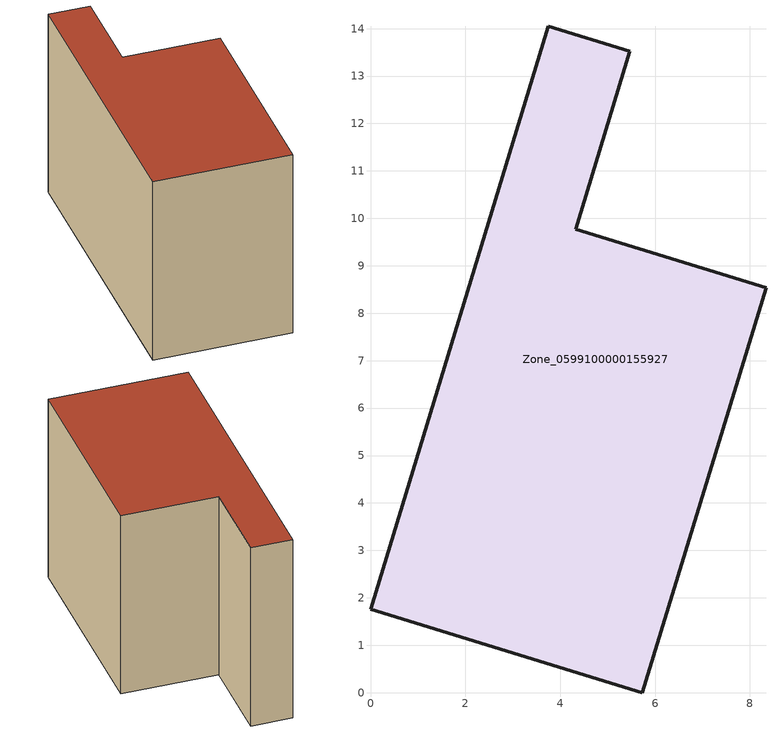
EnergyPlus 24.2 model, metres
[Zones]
Zone_0599100000155927
 floor ground (C_G): 0,1.75 3.75,14.05 5.47,13.52 4.33,9.77 8.34,8.54 5.73,0 z0
 wall outside (C_F): 3.75,14.05 0,1.75 5.73,0 8.34,8.54 4.33,9.77 5.47,13.52 3.75,14.05 z0:8.71
 roof outside (C_R): 0,1.75 5.73,0 8.34,8.54 4.33,9.77 5.47,13.52 3.75,14.05 z8.71
[BUILDING]
Pand.0599100000155927: North Axis=0; Terrain=City; Loads Convergence Tolerance Value=0.04; Temperature Convergence Tolerance Value=0.4; Solar Distribution=FullExterior; Maximum Number of Warmup Days=25; Minimum Number of Warmup Days=1
[Site:Location]
Rotterdam.The.Hague.AP_ZH_NLD Design_Conditions: Latitude=51.96; Longitude=4.45; Time Zone=1; Elevation=-4.5
[SITE:GROUNDTEMPERATURE:BUILDINGSURFACE]
18, 18, 18, 18, 18, 18, 18, 18, 18, 18, 18, 18
[MATERIAL] Thermal Absorptance=0.9; Solar Absorptance=0.7; Visible Absorptance=0.7
Name | Roughness | Thickness | Conductivity | Density | Specific Heat
G.TI.1975-1991 | MediumSmooth | 0.15 | 0.288461 | 540 | 1210
F.TI.1975-1991 | Rough | 0.3 | 0.230769 | 1920 | 840
R.TI.1975-1991 | MediumRough | 0.2 | 0.153846 | 1500 | 1000
[CONSTRUCTION]
C_G: G.TI.1975-1991
C_F: F.TI.1975-1991
C_R: R.TI.1975-1991
[ZONE]
Zone_0599100000155927: Type=1; Multiplier=1; Ceiling Height=Autocalculate; Volume=Autocalculate; Floor Area=autocalculate; Part of Total Floor Area=Yes
[ZONEINFILTRATION:DESIGNFLOWRATE]
Infil_Zone_0599100000155927: Zone or ZoneList or Space or SpaceList=Zone_0599100000155927; Schedule=AlwaysOn; Design Flow Rate Calculation Method=Flow/Area; Flow Rate per Floor Area=0.003; Constant Term Coefficient=1; Temperature Term Coefficient=0; Velocity Term Coefficient=0; Velocity Squared Term Coefficient=0
[HVACTEMPLATE:ZONE:IDEALLOADSAIRSYSTEM]
Zone_0599100000155927: Maximum Heating Supply Air Temperature=50; Minimum Cooling Supply Air Temperature=13; Maximum Heating Supply Air Humidity Ratio=0.0156; Minimum Cooling Supply Air Humidity Ratio=0.0077; Heating Limit=NoLimit; Cooling Limit=NoLimit; Dehumidification Control Type=ConstantSensibleHeatRatio; Cooling Sensible Heat Ratio=0.7; Dehumidification Setpoint=60; Humidification Control Type=None; Humidification Setpoint=30; Outdoor Air Method=None; Outdoor Air Flow Rate per Person=0.00944; Outdoor Air Flow Rate per Zone Floor Area=0; Outdoor Air Flow Rate per Zone=0; Demand Controlled Ventilation Type=None; Outdoor Air Economizer Type=NoEconomizer; Heat Recovery Type=None; Sensible Heat Recovery Effectiveness=0.7; Latent Heat Recovery Effectiveness=0.65
[ZONECONTROL:THERMOSTAT]
ThermostatControl_Zone_0599100000155927: Zone or ZoneList=Zone_0599100000155927; Control Type Schedule=DualSetpointControlType; Control 1=Thermostat_Zone_0599100000155927; Temperature Difference Between Cutout And Setpoint=0
[THERMOSTATSETPOINT:DUALSETPOINT]
Thermostat_Zone_0599100000155927: Heating Setpoint Temperature Schedule=HeatingSetpoint_Zone_0599100000155927; Cooling Setpoint Temperature Schedule=CoolingSetpoint_Zone_0599100000155927
[SCHEDULE:COMPACT]
HeatingSetpoint_Zone_0599100000155927: Through: 12/31, For: AllDays, Until: 24:00, 21
CoolingSetpoint_Zone_0599100000155927: Through: 12/31, For: AllDays, Until: 24:00, 24
DualSetpointControlType: Through: 12/31, For: AllDays, Until: 24:00, 4
AlwaysOn: Through: 12/31, For: AllDays, Until: 24:00, 1
